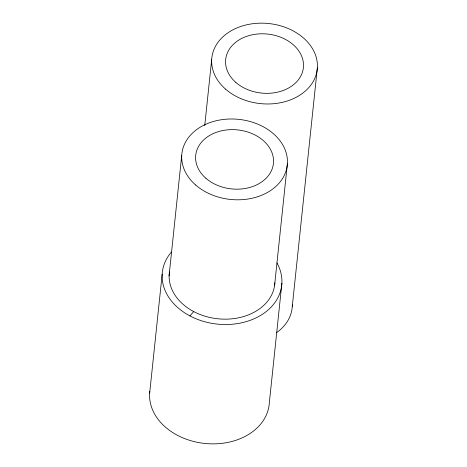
<?xml version="1.0" encoding="UTF-8"?>
<svg xmlns="http://www.w3.org/2000/svg" width="467" height="467" viewBox="0 0 467 467"><rect width="100%" height="100%" fill="white"/><g stroke="black" fill="none" stroke-linecap="round" stroke-linejoin="round"><path stroke-width="0.7" d="M149.621 393.564L162.166 274.217M169.054 275.95L181.721 155.4M204.739 125.588L211.679 59.566M274.596 285.395L287.421 163.397M281.887 283.282L269.342 402.63A60.05 45.597 6 0 1 205.638 443.533A60.05 45.597 6 0 1 149.796 391.48M292.289 306.264L317.379 67.569M189.958 315.931L193.712 311.577M292.336 304.869A53.016 40.255 6 0 1 276.441 332.738M276.978 262.968A60.05 45.597 6 0 1 217.388 324.11A60.05 45.597 6 0 1 171.418 252.046M274.876 282.751A53.016 40.255 6 0 1 218.013 318.803A53.016 40.255 6 0 1 169.457 271.963M225.619 89.174A53.016 40.255 6 0 0 315.015 77.843A53.016 40.255 6 0 0 252.956 23.683A53.016 40.255 6 0 0 225.619 89.174M235.858 82.437A39.065 29.66 6 0 0 301.729 74.084A39.065 29.66 6 0 0 256.004 34.179A39.065 29.66 6 0 0 235.858 82.437M205.9 178.271A39.065 29.66 6 0 0 271.771 169.918A39.065 29.66 6 0 0 226.046 130.013A39.065 29.66 6 0 0 205.9 178.271M195.661 185.008A53.016 40.255 6 0 0 285.057 173.671A53.016 40.255 6 0 0 222.998 119.517A53.016 40.255 6 0 0 195.661 185.008"/></g></svg>
